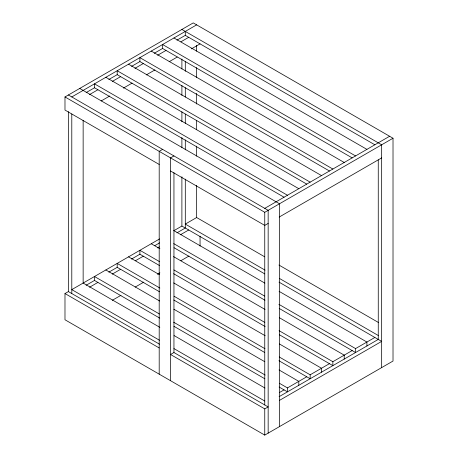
<?xml version="1.0" encoding="UTF-8"?>
<svg xmlns="http://www.w3.org/2000/svg" width="458" height="458" viewBox="0 0 458 458"><rect width="100%" height="100%" fill="white"/><g stroke="black" fill="none" stroke-linecap="round" stroke-linejoin="round"><path stroke-width="0.69" d="M159.195 164.451L64.984 110.057L64.984 96.953L193.247 22.9L393.016 138.236L393.016 361.047L264.753 435.1L64.984 319.764L64.984 293.549L68.391 291.586L159.521 344.198M71.791 96.953L196.648 24.864M86.133 92.608L94.497 87.776L284.052 197.215M108.832 79.497L117.196 74.671L306.751 184.11M131.532 66.393L139.896 61.567L329.451 171M154.237 53.288L162.601 48.456L352.156 157.895M176.937 40.178L185.301 35.352L374.856 144.791M89.539 94.571L97.903 89.745M112.239 81.467L120.603 76.635M134.938 68.357L143.302 63.53M157.638 55.252L166.002 50.426M180.939 41.798L188.707 37.316M101.161 100.966L109.811 95.974M123.414 88.119L132.064 83.127M146.279 74.917L154.936 69.919M169.151 61.715L177.189 57.073M191.404 48.869L200.054 43.871M162.601 149.377L159.195 151.34L159.195 374.157M173.948 155.932L170.542 157.895L170.542 380.707M159.607 238.921L71.791 289.616L159.51 340.26M173.845 230.7L181.895 226.052L264.776 273.901M264.684 256.812L196.648 217.533L185.301 224.088L265.079 270.146M86.133 285.271L94.497 280.445L159.745 318.115M108.832 272.166L117.196 267.34L159.561 291.798M131.532 259.062L139.896 254.23L159.384 265.48M154.833 245.608L159.613 242.849M176.937 232.847L185.301 228.021L185.301 179.107M89.539 287.24L97.903 282.409M112.239 274.13L120.603 269.304M135.539 260.682L143.302 256.199M157.638 247.921L159.436 246.885M180.343 234.811L188.707 229.985M264.753 208.356L389.609 136.272M112.284 300.316L120.941 295.324M135.156 287.114L143.806 282.117M157.409 274.268L159.882 272.842M180.893 260.705L188.931 256.068M64.984 96.953L264.753 212.289L393.016 138.236M268.159 223.43L264.753 225.393L170.542 171M279.203 217.052L381.663 157.895M173.948 352.528L170.542 354.498L264.753 408.885L268.159 406.922L173.948 352.528L173.948 172.614M279.271 392.643L284.052 389.884M279.414 383.277L287.458 387.915L306.751 376.774M279.231 356.959L310.158 374.81L329.451 363.669M279.054 330.642L332.857 361.705L344.21 355.15L344.21 359.083M344.387 355.047L352.156 350.565M278.87 304.324L355.557 348.595L374.856 337.454M279.094 396.68L378.262 339.424L378.262 159.865M279.512 400.366L381.663 341.387L278.996 282.117M181.895 29.455L381.663 144.791L381.663 367.602M173.948 37.974L366.91 149.377M355.557 155.932L162.601 44.523L162.601 48.456M151.249 51.078L344.21 162.481M332.857 169.036L139.896 57.634L139.896 61.567M128.549 64.183L321.505 175.591M310.158 182.141L117.196 70.738L117.196 74.671M105.844 77.293L298.805 188.696M287.458 195.251L94.497 83.843L94.497 87.776M79.738 88.434L279.512 203.77L279.512 426.581M68.391 94.983L268.159 210.319L268.159 433.136M278.905 265.022L378.48 322.512M279.306 278.361L378.262 335.491M173.948 230.637L264.861 283.13M279.088 291.34L366.91 342.046L366.91 345.973M173.731 243.622L264.644 296.108M174.046 247.732L264.953 300.219M279.18 308.429L355.557 352.528L355.557 348.595M151.249 243.748L159.905 248.746M173.513 256.6L265.045 309.448M279.271 317.657L344.21 355.15M159.687 261.724L139.896 250.297L139.896 254.23M173.914 269.939L264.827 322.426M173.605 273.695L265.136 326.537M279.357 334.746L332.857 365.633L332.857 361.705M128.549 256.852L159.47 274.708M173.696 282.918L265.228 335.766M279.454 343.975L321.505 368.255L321.505 372.188M159.871 288.042L117.196 263.407L117.196 267.34M174.097 296.257L265.01 348.744M173.788 300.007L264.695 352.494M278.922 360.709L310.158 378.743L310.158 374.81M105.844 269.957L159.653 301.026M173.874 309.236L264.793 361.723M279.014 369.938L298.805 381.365L298.805 385.293M159.436 314.005L94.497 276.512L94.497 280.445M173.656 322.214L265.193 375.062M173.971 326.325L264.879 378.812M279.105 387.027L287.458 391.848L287.458 387.915M159.836 327.344L83.144 283.067L83.144 120.288M174.057 335.554L264.97 388.04M173.948 348.595L264.753 401.025M64.984 293.549L159.195 347.943M264.753 212.289L264.753 404.952M264.753 408.885L264.753 435.1M200.054 236.185L200.054 246.101M196.648 45.474L196.648 51.187M196.648 67.607L196.648 77.602M196.648 93.306L196.648 104.018M196.648 120.437L196.648 129.717M196.648 146.142L196.648 156.132M196.648 185.404L196.648 217.533M185.301 31.419L185.301 35.352M185.301 61.309L185.301 71.305M185.301 87.724L185.301 97.004M185.301 114.139L185.301 123.42M185.301 139.839L185.301 149.835M181.895 58.979L181.895 68.975M181.895 85.4L181.895 95.396M181.895 111.815L181.895 121.811M181.895 137.52L181.895 147.516M181.895 176.788L181.895 226.052M71.791 113.99L71.791 293.549M68.391 111.66L68.391 291.586"/></g></svg>
